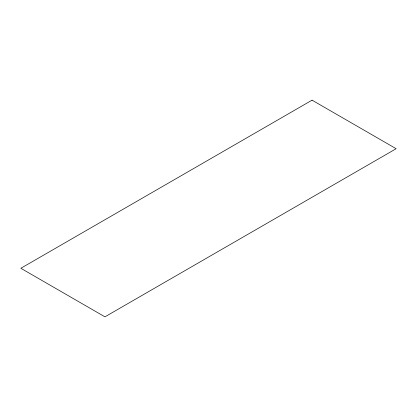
<?xml version="1.0" encoding="UTF-8"?>
<svg xmlns="http://www.w3.org/2000/svg" width="417" height="417" viewBox="0 0 417 417"><rect width="100%" height="100%" fill="white"/><g stroke="black" fill="none" stroke-linecap="round" stroke-linejoin="round"><path stroke-width="0.63" d="M312.057 100.163L20.85 268.287L104.943 316.837L396.15 148.713L312.057 100.163"/></g></svg>
